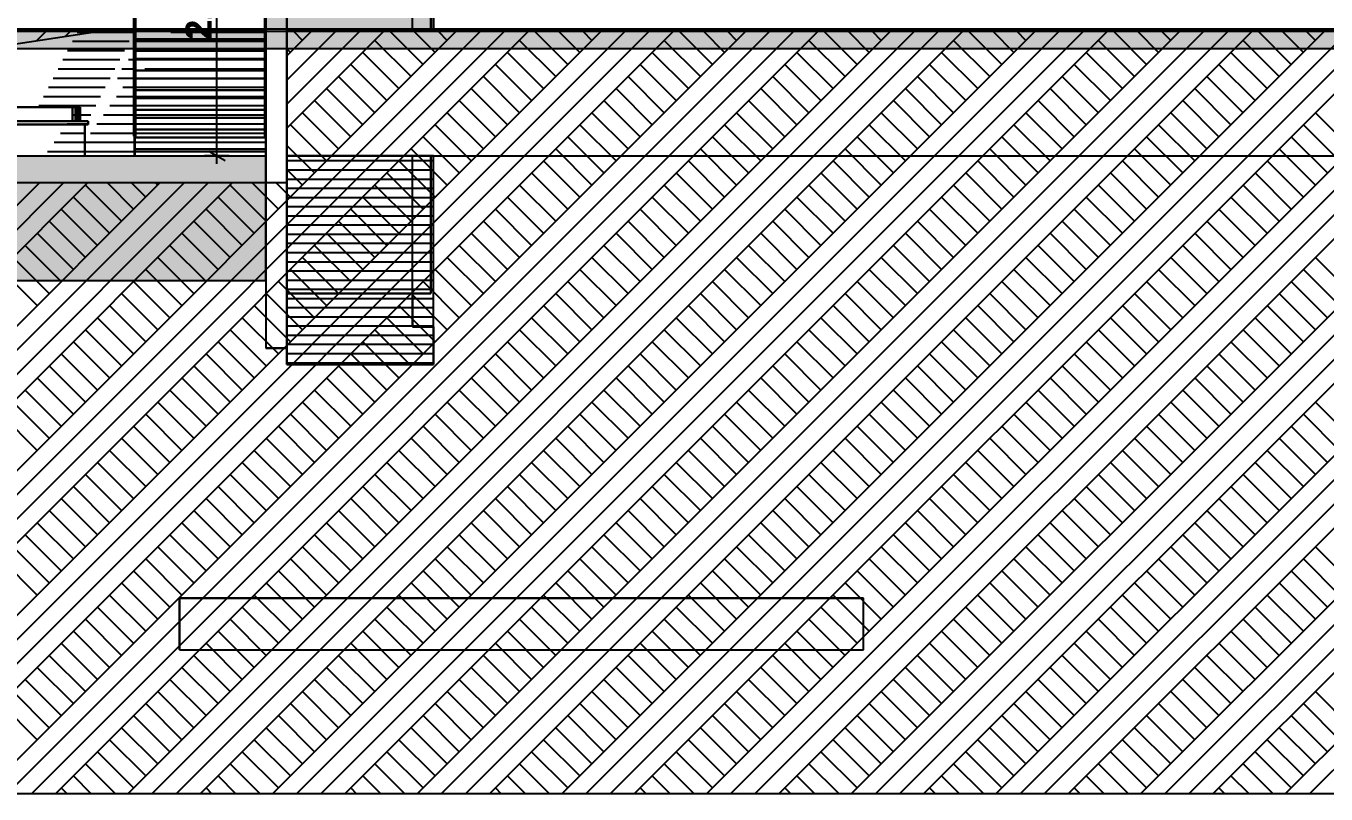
# Model space of a CAD drawing. Header units: millimetres. Extents: x -242231 to 419123, y -2399 to 525285.
# Drawn here: x -223797 to -213887, y 62453 to 68307 of the extents above; entities that cross this region are included whole.
import ezdxf

# ---------------------------------------------------------------- set-up
doc = ezdxf.new("R2010")
doc.units = ezdxf.units.MM
doc.styles.add('GENERATED_STYLE_1', font='swissb.ttf')

msp = doc.modelspace()

# ---------------------------------------------------------------- hatches: boundary and pattern name
at = {"linetype": 'Continuous', "lineweight": 15}
msp.add_hatch(color=253, dxfattribs=at).paths.add_polyline_path([(-221967.496, 69557.322), (-221973.572, 68266.436), (-220691.612, 68266.436), (-220691.612, 69350.825)], flags=0)
at = {"linetype": 'Continuous', "lineweight": 0}
for points in [[(-228751.592, 68133.538), (-228751.592, 68283.538), (-200225.193, 68283.538), (-200225.193, 68133.538)], [(-221968.487, 66367.304), (-221968.487, 67317.304), (-227517.408, 67317.304), (-227517.408, 66367.304)]]:
    msp.add_hatch(color=255, dxfattribs=at).paths.add_polyline_path(points, flags=0)

# ---------------------------------------------------------------- linework, layer by layer
for p, q in [((-221969.725, 69702.363), (-221969.725, 67317.304)), ((-221809.725, 65852.363), (-221809.725, 69702.363)), ((-221809.725, 69541.286), (-221809.727, 68267.304)), ((-220710.081, 68267.304), (-220710.081, 69541.286)), ((-220710.081, 69345.586), (-220710.081, 68267.304)), ((-220689.738, 68267.304), (-220689.738, 69342.364)), ((-222975.877, 68267.304), (-222975.977, 68417.304)), ((-222975.977, 68417.304), (-222975.977, 68267.304)), ((-222975.977, 68417.304), (-222975.877, 68267.304)), ((-222975.877, 68267.304), (-222975.877, 68417.304)), ((-222975.877, 68417.304), (-222961.077, 68267.304)), ((-222961.077, 68267.304), (-222975.877, 68417.304)), ((-222975.877, 68417.304), (-222975.877, 68267.304)), ((-222960.977, 68267.304), (-222961.077, 68417.304)), ((-222961.077, 68417.304), (-222961.077, 68267.304)), ((-222961.077, 68417.304), (-222960.977, 68267.304)), ((-222961.077, 68267.304), (-222961.077, 68417.304)), ((-222960.977, 68267.304), (-222960.977, 68417.304)), ((-221975.977, 68417.304), (-221975.877, 68267.304)), ((-221975.877, 68267.304), (-221975.977, 68417.304)), ((-221975.977, 68417.304), (-221975.977, 68267.304)), ((-221975.877, 68417.304), (-221975.877, 68267.304)), ((-221975.877, 68267.304), (-221975.877, 68417.304)), ((-220689.738, 68400.504), (-220689.738, 68267.304)), ((-221969.725, 68267.304), (-221969.725, 68354.948)), ((-222975.977, 68267.304), (-228562.806, 68267.304)), ((-222975.977, 68267.204), (-222975.977, 68267.304)), ((-222975.977, 68267.304), (-222975.877, 68267.304)), ((-222975.877, 68267.304), (-222975.977, 68267.304)), ((-222975.977, 68267.304), (-222975.977, 68267.204)), ((-222975.977, 67467.504), (-222975.977, 68267.204)), ((-222975.977, 68267.204), (-222975.977, 67467.504)), ((-222975.877, 68267.304), (-222961.077, 68267.304)), ((-222961.077, 68267.304), (-222975.877, 68267.304)), ((-222961.077, 68267.304), (-222960.977, 68267.304)), ((-222960.977, 68267.304), (-222961.077, 68267.304)), ((-221975.977, 68267.404), (-222960.978, 68267.404)), ((-222960.978, 68267.404), (-222960.977, 68267.304)), ((-222960.977, 68267.304), (-222960.977, 68267.204)), ((-222960.977, 68267.204), (-222960.977, 68267.304)), ((-222960.977, 68267.204), (-222960.977, 68207.404)), ((-222960.977, 67467.504), (-222960.977, 68267.204)), ((-222960.977, 68207.404), (-222960.977, 68117.404)), ((-221975.977, 68207.404), (-222960.977, 68207.404)), ((-222960.977, 68207.404), (-221975.977, 68207.404)), ((-221975.977, 68267.304), (-221975.977, 68267.404)), ((-221975.977, 68267.204), (-221975.977, 68267.304)), ((-221975.877, 68267.304), (-221975.977, 68267.304)), ((-221975.977, 68267.304), (-221975.977, 68267.204)), ((-221975.977, 68267.304), (-221975.877, 68267.304)), ((-221975.977, 68207.404), (-221975.977, 68267.204)), ((-221975.977, 68267.204), (-221975.977, 67467.504)), ((-221975.977, 68117.404), (-221975.977, 68207.404)), ((-221969.725, 68267.304), (-221975.877, 68267.304)), ((-221975.877, 68267.304), (-221969.725, 68267.304)), ((-221969.725, 67467.404), (-221969.725, 68267.304)), ((-201594.747, 68267.304), (-221809.727, 68267.304)), ((-221809.727, 68267.304), (-221809.727, 67317.304)), ((-221809.727, 68267.304), (-220710.081, 68267.304)), ((-220710.081, 68267.304), (-220689.738, 68267.304)), ((-220689.738, 68267.304), (-205329.852, 68267.304)), ((-222960.977, 68117.404), (-221975.977, 68117.404)), ((-222960.977, 68117.404), (-222960.977, 68057.404)), ((-221975.977, 68117.404), (-222960.977, 68117.404)), ((-221975.977, 68057.404), (-221975.977, 68117.404)), ((-222960.977, 68057.404), (-222960.977, 67967.404)), ((-221975.977, 68057.404), (-222960.977, 68057.404)), ((-222960.977, 68057.404), (-221975.977, 68057.404)), ((-221975.977, 67967.404), (-221975.977, 68057.404)), ((-222960.977, 67967.404), (-221975.977, 67967.404)), ((-222960.977, 67967.404), (-222960.977, 67907.404)), ((-221975.977, 67967.404), (-222960.977, 67967.404)), ((-222960.977, 67907.404), (-222960.977, 67817.404)), ((-221975.977, 67907.404), (-222960.977, 67907.404)), ((-222960.977, 67907.404), (-221975.977, 67907.404)), ((-221975.977, 67907.404), (-221975.977, 67967.404)), ((-221975.977, 67817.404), (-221975.977, 67907.404)), ((-222960.977, 67817.404), (-221975.977, 67817.404)), ((-222960.977, 67817.404), (-222960.977, 67757.404)), ((-221975.977, 67817.404), (-222960.977, 67817.404)), ((-221975.977, 67757.404), (-221975.977, 67817.404)), ((-225005.68, 67687.555), (-223441.558, 67687.555)), ((-223441.558, 67687.555), (-225005.68, 67687.555)), ((-223441.558, 67687.555), (-223419.568, 67687.555)), ((-223419.568, 67687.555), (-223441.558, 67687.555)), ((-223441.558, 67687.555), (-223441.558, 67580.889)), ((-223441.558, 67580.889), (-223441.558, 67687.555)), ((-223419.568, 67687.555), (-223400.942, 67687.555)), ((-223400.942, 67687.555), (-223419.568, 67687.555)), ((-223419.568, 67687.555), (-223419.568, 67580.889)), ((-223419.568, 67580.889), (-223419.568, 67687.555)), ((-223400.942, 67687.555), (-223388.516, 67687.555)), ((-223388.516, 67687.555), (-223400.942, 67687.555)), ((-223400.942, 67687.555), (-223400.942, 67580.889)), ((-223400.942, 67580.889), (-223400.942, 67687.555)), ((-223388.516, 67687.555), (-223384.181, 67687.555)), ((-223384.181, 67687.555), (-223388.516, 67687.555)), ((-223388.516, 67687.555), (-223388.516, 67580.889)), ((-223388.516, 67580.889), (-223388.516, 67687.555)), ((-223384.181, 67687.555), (-223384.181, 67580.889)), ((-223384.181, 67580.889), (-223384.181, 67687.555)), ((-222960.977, 67757.404), (-222960.977, 67667.404)), ((-221975.977, 67757.404), (-222960.977, 67757.404)), ((-222960.977, 67757.404), (-221975.977, 67757.404)), ((-221975.977, 67667.404), (-221975.977, 67757.404)), ((-222960.977, 67667.404), (-221975.977, 67667.404)), ((-222960.977, 67667.404), (-222960.977, 67607.404)), ((-221975.977, 67667.404), (-222960.977, 67667.404)), ((-221975.977, 67607.404), (-222960.977, 67607.404)), ((-222960.977, 67607.404), (-222960.977, 67517.404)), ((-222960.977, 67607.404), (-221975.977, 67607.404)), ((-221975.977, 67607.404), (-221975.977, 67667.404)), ((-221975.977, 67517.404), (-221975.977, 67607.404)), ((-223323.508, 67580.889), (-225123.505, 67580.889)), ((-225123.505, 67555.692), (-223323.508, 67555.692)), ((-223347.504, 67555.692), (-225099.598, 67555.692)), ((-225005.68, 67580.889), (-223441.558, 67580.889)), ((-223441.558, 67580.889), (-223419.568, 67580.889)), ((-223419.568, 67580.889), (-223400.942, 67580.889)), ((-223400.942, 67580.889), (-223388.516, 67580.889)), ((-223388.516, 67580.889), (-223384.181, 67580.889)), ((-223384.181, 67580.889), (-223323.508, 67580.889)), ((-223323.508, 67555.692), (-223347.504, 67555.692)), ((-223347.504, 67555.692), (-223347.504, 67317.304)), ((-223347.504, 67317.304), (-223347.504, 67555.692)), ((-223323.508, 67580.889), (-223323.508, 67555.692)), ((-223323.508, 67555.692), (-223323.508, 67580.889)), ((-222960.977, 67517.404), (-221975.977, 67517.404)), ((-221975.977, 67517.404), (-222960.977, 67517.404)), ((-222960.977, 67517.404), (-222960.977, 67467.504)), ((-221975.977, 67467.504), (-221975.977, 67517.404)), ((-222975.977, 67467.404), (-222975.977, 67467.504)), ((-222975.977, 67467.504), (-222975.977, 67467.404)), ((-222975.877, 67467.404), (-222975.977, 67467.404)), ((-222975.977, 67467.404), (-222975.877, 67467.404)), ((-222968.93, 67467.404), (-222975.877, 67467.404)), ((-222975.877, 67467.404), (-222961.077, 67467.404)), ((-222968.477, 67467.404), (-222968.93, 67467.404)), ((-222968.93, 67467.404), (-222968.93, 67317.304)), ((-222968.93, 67317.304), (-222968.93, 67467.404)), ((-222968.477, 67457.404), (-222968.477, 67467.404)), ((-222961.077, 67467.404), (-222968.477, 67467.404)), ((-222968.477, 67467.404), (-222968.477, 67457.404)), ((-222968.477, 67317.304), (-222968.477, 67457.404)), ((-222968.477, 67457.404), (-221969.725, 67457.404)), ((-221969.725, 67457.404), (-222968.477, 67457.404)), ((-222968.477, 67457.404), (-222968.477, 67367.404)), ((-222960.977, 67467.404), (-222961.077, 67467.404)), ((-222961.077, 67467.404), (-222960.977, 67467.404)), ((-222960.977, 67467.504), (-222960.977, 67467.404)), ((-222960.977, 67467.404), (-222960.977, 67467.504)), ((-221975.977, 67467.404), (-221975.977, 67467.504)), ((-221975.977, 67467.504), (-221975.977, 67467.404)), ((-221975.877, 67467.404), (-221975.977, 67467.404)), ((-221975.977, 67467.404), (-221975.877, 67467.404)), ((-221969.725, 67467.404), (-221975.877, 67467.404)), ((-221975.877, 67467.404), (-221969.725, 67467.404)), ((-221969.725, 67457.404), (-221969.725, 67467.404)), ((-221969.725, 67367.404), (-221969.725, 67457.404)), ((-225099.598, 67317.304), (-223347.504, 67317.304)), ((-223347.504, 67317.304), (-222968.93, 67317.304)), ((-222968.93, 67317.304), (-222968.477, 67317.304)), ((-222968.477, 67367.404), (-221969.725, 67367.404)), ((-221969.725, 67367.404), (-222968.477, 67367.404)), ((-222968.477, 67367.404), (-222968.477, 67317.304)), ((-222968.477, 67317.304), (-221969.725, 67317.304)), ((-221969.725, 67317.304), (-221969.725, 67367.404)), ((-221969.725, 67317.304), (-221968.487, 67317.304)), ((-221968.487, 67317.304), (-221968.487, 66367.304)), ((-221809.727, 67317.304), (-201594.747, 67317.304)), ((-221809.727, 67317.304), (-221809.725, 66267.688)), ((-220710.081, 67317.304), (-221809.727, 67317.304)), ((-220689.738, 67317.304), (-220710.081, 67317.304)), ((-220710.081, 67317.304), (-220710.081, 66267.688)), ((-220710.081, 66267.688), (-220710.081, 67317.304)), ((-220689.738, 66012.781), (-220689.738, 67317.304)), ((-221968.487, 66367.304), (-221969.725, 66367.304)), ((-221969.725, 66367.304), (-221969.725, 65852.363)), ((-221809.725, 66267.688), (-220710.081, 66267.688)), ((-220849.738, 66267.688), (-221809.725, 66267.688)), ((-221809.725, 66267.688), (-221809.725, 66012.781)), ((-220710.081, 66267.688), (-220849.738, 66267.688)), ((-220849.738, 66267.688), (-220849.738, 66012.781)), ((-220849.738, 66012.781), (-220849.738, 66267.688)), ((-221809.725, 66012.781), (-221808.132, 66012.781)), ((-221808.132, 66012.781), (-221808.132, 65727.081)), ((-220849.738, 66012.781), (-220689.738, 66012.781)), ((-220689.738, 66012.781), (-220849.738, 66012.781)), ((-220689.738, 65727.081), (-220689.738, 66012.781)), ((-221969.725, 65852.363), (-221809.725, 65852.363)), ((-221808.132, 65727.081), (-220689.738, 65727.081)), ((-217412.972, 63944.436), (-222626.483, 63944.436)), ((-222626.483, 63944.436), (-222626.483, 63552.126)), ((-217412.972, 63552.126), (-217412.972, 63944.436)), ((-222626.483, 63552.126), (-217412.972, 63552.126))]:
    msp.add_line(p, q)
at = {"linetype": 'Continuous'}
for p, q in [((-221969.725, 69702.363), (-221969.725, 67317.304)), ((-221809.725, 69702.363), (-221809.725, 65852.363)), ((-222341.838, 67317.304), (-222341.838, 69558.769)), ((-221967.496, 69557.322), (-221973.572, 68266.436)), ((-220710.081, 68267.304), (-220710.081, 69541.286)), ((-220849.738, 68267.304), (-220849.738, 69367.706)), ((-220691.612, 68266.436), (-220691.612, 69350.825)), ((-220689.738, 68267.304), (-220689.738, 69342.364)), ((-222975.977, 68283.538), (-222975.977, 69167.304)), ((-222975.977, 68267.304), (-222975.977, 68417.304)), ((-222960.977, 68267.304), (-222960.977, 68417.304)), ((-221975.977, 68267.304), (-221975.977, 68417.304)), ((-200225.193, 68283.538), (-228751.592, 68283.538)), ((-224431.842, 68283.538), (-222975.977, 68283.538)), ((-228562.806, 68267.304), (-222975.977, 68267.304)), ((-223235.815, 68267.304), (-224084.54, 68267.304)), ((-224084.54, 68139.92), (-223235.815, 68267.304)), ((-222975.977, 68267.204), (-222975.977, 68267.304)), ((-222975.877, 68267.304), (-222975.977, 68267.304)), ((-222975.977, 67467.504), (-222975.977, 68267.204)), ((-222961.077, 68267.304), (-222975.877, 68267.304)), ((-222960.977, 68267.304), (-222961.077, 68267.304)), ((-222960.978, 68267.404), (-221975.977, 68267.404)), ((-222960.977, 67467.504), (-222960.977, 68267.204)), ((-222960.977, 68207.404), (-221975.977, 68207.404)), ((-221975.977, 68267.204), (-221975.977, 68267.304)), ((-221975.877, 68267.304), (-221975.977, 68267.304)), ((-221975.977, 67467.504), (-221975.977, 68267.204)), ((-221969.725, 68267.304), (-221975.877, 68267.304)), ((-221973.572, 68266.436), (-220691.612, 68266.436)), ((-208367.789, 68267.304), (-221810.422, 68267.304)), ((-221810.422, 68267.304), (-221810.422, 67111.391)), ((-221809.727, 68267.304), (-201594.747, 68267.304)), ((-200225.193, 68133.538), (-228751.592, 68133.538)), ((-222960.977, 68117.404), (-221975.977, 68117.404)), ((-222960.977, 68057.404), (-221975.977, 68057.404)), ((-222960.977, 67967.404), (-221975.977, 67967.404)), ((-222960.977, 67907.404), (-221975.977, 67907.404)), ((-222960.977, 67817.404), (-221975.977, 67817.404)), ((-223441.558, 67687.555), (-225005.68, 67687.555)), ((-223419.568, 67687.555), (-223441.558, 67687.555)), ((-223400.942, 67687.555), (-223419.568, 67687.555)), ((-223388.516, 67687.555), (-223400.942, 67687.555)), ((-223384.181, 67687.555), (-223388.516, 67687.555)), ((-223384.181, 67580.889), (-223384.181, 67687.555)), ((-222960.977, 67757.404), (-221975.977, 67757.404)), ((-222960.977, 67667.404), (-221975.977, 67667.404)), ((-222960.977, 67607.404), (-221975.977, 67607.404)), ((-223323.508, 67580.889), (-225123.505, 67580.889)), ((-223323.508, 67555.692), (-225123.505, 67555.692)), ((-223347.504, 67317.304), (-223347.504, 67555.692)), ((-223323.508, 67555.692), (-223323.508, 67580.889)), ((-222960.977, 67517.404), (-221975.977, 67517.404)), ((-222975.977, 67467.404), (-222975.977, 67467.504)), ((-222975.877, 67467.404), (-222975.977, 67467.404)), ((-222961.077, 67467.404), (-222975.877, 67467.404)), ((-222968.93, 67317.304), (-222968.93, 67467.404)), ((-222968.477, 67457.404), (-222968.477, 67467.404)), ((-222968.477, 67457.404), (-221969.725, 67457.404)), ((-222968.477, 67367.404), (-222968.477, 67457.404)), ((-222960.977, 67467.404), (-222961.077, 67467.404)), ((-221975.977, 67467.404), (-221975.977, 67467.504)), ((-221975.877, 67467.404), (-221975.977, 67467.404)), ((-221969.725, 67467.404), (-221975.877, 67467.404)), ((-227517.408, 67317.304), (-221968.487, 67317.304)), ((-222968.477, 67367.404), (-221969.725, 67367.404)), ((-222968.477, 67317.304), (-222968.477, 67367.404)), ((-222248.088, 67317.304), (-222435.588, 67317.304)), ((-222404.338, 67353.388), (-222279.338, 67281.219)), ((-222341.838, 67256.179), (-222341.838, 67317.304)), ((-221968.487, 66367.304), (-221968.487, 67317.304)), ((-221809.727, 67317.304), (-201594.747, 67317.304)), ((-220849.738, 66012.781), (-220849.738, 67317.304)), ((-220710.081, 66267.688), (-220710.081, 67317.304)), ((-220689.738, 66012.781), (-220689.738, 67317.304)), ((-221810.422, 67111.391), (-227517.408, 67111.391)), ((-227517.408, 66367.304), (-221968.487, 66367.304)), ((-221969.725, 66367.304), (-221969.725, 65852.363)), ((-221809.725, 66267.688), (-220710.081, 66267.688)), ((-221808.132, 66012.781), (-221809.725, 66012.781)), ((-221808.132, 65727.081), (-221808.132, 66012.781)), ((-220849.738, 66012.781), (-220689.738, 66012.781)), ((-220689.738, 66012.781), (-220689.738, 65727.081)), ((-221809.725, 65852.363), (-221969.725, 65852.363)), ((-220689.738, 65727.081), (-221808.132, 65727.081)), ((-222626.483, 63944.436), (-217412.972, 63944.436)), ((-222626.483, 63552.126), (-222626.483, 63944.436)), ((-217412.972, 63552.126), (-217412.972, 63944.436)), ((-222626.483, 63552.126), (-217412.972, 63552.126)), ((-242225.429, 62458.992), (-194634.189, 62452.53))]:
    msp.add_line(p, q, dxfattribs=at)
at = {"color": 251, "linetype": 'Continuous', "lineweight": 25}
for p, q in [((-208182.601, 68283.538), (-214010.977, 62455.161)), ((-220516.635, 68267.304), (-226327.105, 62456.834)), ((-220332.787, 68267.304), (-226143.282, 62456.809)), ((-220148.939, 68267.304), (-225959.459, 62456.784)), ((-219965.091, 68267.304), (-225775.637, 62456.759)), ((-219413.548, 68267.304), (-225224.168, 62456.684)), ((-219229.7, 68267.304), (-225040.345, 62456.659)), ((-219045.853, 68267.304), (-224856.523, 62456.634)), ((-218862.005, 68267.304), (-224672.7, 62456.609)), ((-218310.462, 68267.304), (-224121.231, 62456.534)), ((-218126.614, 68267.304), (-223937.409, 62456.509)), ((-217942.766, 68267.304), (-223753.586, 62456.484)), ((-223642.046, 68267.304), (-223713.784, 68195.566)), ((-217758.918, 68267.304), (-223569.763, 62456.459)), ((-223458.199, 68267.304), (-223497.47, 68228.032)), ((-223442.721, 68190.504), (-223009.34, 68190.504)), ((-223406.108, 68260.504), (-222975.977, 68260.504)), ((-223274.351, 68267.304), (-223281.156, 68260.499)), ((-217207.375, 68267.304), (-223018.295, 62456.384)), ((-222960.977, 68190.504), (-221975.977, 68190.504)), ((-217023.527, 68267.304), (-222834.472, 62456.359)), ((-222693.851, 68260.504), (-221975.977, 68260.504)), ((-216839.679, 68267.304), (-222650.649, 62456.334)), ((-216655.832, 68267.304), (-222466.826, 62456.309)), ((-221975.977, 68260.504), (-221969.725, 68260.504)), ((-221975.977, 68190.504), (-221969.725, 68190.504)), ((-216104.288, 68267.304), (-221915.358, 62456.235)), ((-221068.178, 68267.304), (-221810.422, 67525.059)), ((-221619.721, 68267.304), (-221810.422, 68076.603)), ((-221435.873, 68267.304), (-221810.422, 67892.755)), ((-221252.026, 68267.304), (-221810.422, 67708.907)), ((-221758.943, 68267.304), (-221689.332, 68197.693)), ((-215920.441, 68267.304), (-221731.535, 62456.21)), ((-215736.593, 68267.304), (-221547.712, 62456.185)), ((-215552.745, 68267.304), (-221363.889, 62456.16)), ((-221137.789, 68197.693), (-220862.017, 67921.921)), ((-221023.552, 68267.304), (-220770.094, 68013.845)), ((-220839.705, 68267.304), (-220678.17, 68105.769)), ((-215001.202, 68267.304), (-220812.421, 62456.085)), ((-220655.857, 68267.304), (-220586.246, 68197.693)), ((-214817.354, 68267.304), (-220628.598, 62456.06)), ((-214633.506, 68267.304), (-220444.775, 62456.035)), ((-214449.659, 68267.304), (-220260.953, 62456.01)), ((-220034.702, 68197.693), (-219758.931, 67921.921)), ((-219920.466, 68267.304), (-219667.007, 68013.845)), ((-219736.618, 68267.304), (-219575.083, 68105.769)), ((-213898.115, 68267.304), (-219709.484, 62455.935)), ((-219552.77, 68267.304), (-219483.159, 68197.693)), ((-213714.268, 68267.304), (-219525.661, 62455.91)), ((-213530.42, 68267.304), (-219341.839, 62455.885)), ((-213346.572, 68267.304), (-219158.016, 62455.86)), ((-218931.616, 68197.693), (-218655.844, 67921.921)), ((-218817.379, 68267.304), (-218563.92, 68013.845)), ((-218633.532, 68267.304), (-218471.997, 68105.769)), ((-212795.029, 68267.304), (-218606.547, 62455.785)), ((-218449.684, 68267.304), (-218380.073, 68197.693)), ((-212611.181, 68267.304), (-218422.725, 62455.76)), ((-212427.333, 68267.304), (-218238.902, 62455.735)), ((-212243.486, 68267.304), (-218055.079, 62455.71)), ((-217828.529, 68197.693), (-217552.758, 67921.921)), ((-217714.293, 68267.304), (-217460.834, 68013.845)), ((-217530.445, 68267.304), (-217368.91, 68105.769)), ((-211691.942, 68267.304), (-217503.611, 62455.636)), ((-217346.597, 68267.304), (-217276.986, 68197.693)), ((-211508.095, 68267.304), (-217319.788, 62455.611)), ((-211324.247, 68267.304), (-217135.965, 62455.586)), ((-211140.399, 68267.304), (-216952.142, 62455.561)), ((-216725.443, 68197.693), (-216449.671, 67921.921)), ((-216611.206, 68267.304), (-216357.747, 68013.845)), ((-216427.358, 68267.304), (-216265.823, 68105.769)), ((-210588.856, 68267.304), (-216400.674, 62455.486)), ((-216243.511, 68267.304), (-216173.9, 68197.693)), ((-210405.008, 68267.304), (-216216.851, 62455.461)), ((-210221.16, 68267.304), (-216033.028, 62455.436)), ((-210037.312, 68267.304), (-215849.205, 62455.411)), ((-215622.356, 68197.693), (-215346.585, 67921.921)), ((-215508.12, 68267.304), (-215254.661, 68013.845)), ((-215324.272, 68267.304), (-215162.737, 68105.769)), ((-209485.769, 68267.304), (-215297.737, 62455.336)), ((-215140.424, 68267.304), (-215070.813, 68197.693)), ((-209301.921, 68267.304), (-215113.914, 62455.311)), ((-209118.074, 68267.304), (-214930.091, 62455.286)), ((-208934.226, 68267.304), (-214746.269, 62455.261)), ((-214519.27, 68197.693), (-214243.498, 67921.921)), ((-214405.033, 68267.304), (-214151.574, 68013.845)), ((-214221.185, 68267.304), (-214059.65, 68105.769)), ((-208382.683, 68267.304), (-214194.8, 62455.186)), ((-214037.338, 68267.304), (-213967.727, 68197.693)), ((-223479.334, 68120.504), (-223045.953, 68120.504)), ((-222792.841, 68120.504), (-221975.977, 68120.504)), ((-221975.977, 68120.504), (-221969.725, 68120.504)), ((-221810.422, 68134.935), (-221781.256, 68105.769)), ((-221229.713, 68105.769), (-220953.941, 67829.997)), ((-220126.626, 68105.769), (-219850.855, 67829.997)), ((-219023.54, 68105.769), (-218747.768, 67829.997)), ((-217920.453, 68105.769), (-217644.682, 67829.997)), ((-216817.367, 68105.769), (-216541.595, 67829.997)), ((-215714.28, 68105.769), (-215438.509, 67829.997)), ((-214611.194, 68105.769), (-214335.422, 67829.997)), ((-223515.947, 68050.504), (-223082.566, 68050.504)), ((-223015.783, 68050.504), (-222975.977, 68050.504)), ((-222960.977, 68050.504), (-221975.977, 68050.504)), ((-221975.977, 68050.504), (-221969.725, 68050.504)), ((-221321.637, 68013.845), (-221045.865, 67738.073)), ((-220218.55, 68013.845), (-219942.779, 67738.073)), ((-219115.464, 68013.845), (-218839.692, 67738.073)), ((-218012.377, 68013.845), (-217736.606, 67738.073)), ((-216909.291, 68013.845), (-216633.519, 67738.073)), ((-215806.204, 68013.845), (-215530.432, 67738.073)), ((-214703.118, 68013.845), (-214427.346, 67738.073)), ((-223589.173, 67910.504), (-223155.792, 67910.504)), ((-223552.56, 67980.504), (-223119.179, 67980.504)), ((-223100.217, 67910.504), (-222975.977, 67910.504)), ((-223065.28, 67980.504), (-222975.977, 67980.504)), ((-222941.252, 67910.504), (-221975.977, 67910.504)), ((-222891.795, 67980.504), (-221975.977, 67980.504)), ((-221975.977, 67980.504), (-221969.725, 67980.504)), ((-221975.977, 67910.504), (-221969.725, 67910.504)), ((-221413.561, 67921.921), (-221137.789, 67646.149)), ((-220310.474, 67921.921), (-220034.702, 67646.149)), ((-219207.388, 67921.921), (-218931.616, 67646.149)), ((-218104.301, 67921.921), (-217828.529, 67646.149)), ((-217001.215, 67921.921), (-216725.443, 67646.149)), ((-215898.128, 67921.921), (-215622.356, 67646.149)), ((-214795.041, 67921.921), (-214519.27, 67646.149)), ((-223625.786, 67840.504), (-223192.405, 67840.504)), ((-223058.209, 67840.504), (-222975.977, 67840.504)), ((-222975.977, 67840.504), (-222960.977, 67840.504)), ((-222960.977, 67840.504), (-221975.977, 67840.504)), ((-221975.977, 67840.504), (-221969.725, 67840.504)), ((-221505.485, 67829.997), (-221229.713, 67554.226)), ((-220402.398, 67829.997), (-220126.626, 67554.226)), ((-219299.311, 67829.997), (-219023.54, 67554.226)), ((-218196.225, 67829.997), (-217920.453, 67554.226)), ((-217093.138, 67829.997), (-216817.367, 67554.226)), ((-215990.052, 67829.997), (-215714.28, 67554.226)), ((-214886.965, 67829.997), (-214611.194, 67554.226)), ((-223699.012, 67700.504), (-223265.631, 67700.504)), ((-223662.399, 67770.504), (-223229.018, 67770.504)), ((-223157.204, 67700.504), (-222975.977, 67700.504)), ((-223107.707, 67770.504), (-222975.977, 67770.504)), ((-222975.977, 67770.504), (-222960.977, 67770.504)), ((-222975.977, 67700.504), (-222960.977, 67700.504)), ((-222960.977, 67770.504), (-221975.977, 67770.504)), ((-222960.977, 67700.504), (-221975.977, 67700.504)), ((-221975.977, 67770.504), (-221969.725, 67770.504)), ((-221975.977, 67700.504), (-221969.725, 67700.504)), ((-221597.408, 67738.073), (-221321.637, 67462.302)), ((-220494.322, 67738.073), (-220218.55, 67462.302)), ((-219391.235, 67738.073), (-219115.464, 67462.302)), ((-218288.149, 67738.073), (-218012.377, 67462.302)), ((-217185.062, 67738.073), (-216909.291, 67462.302)), ((-216081.976, 67738.073), (-215806.204, 67462.302)), ((-214978.889, 67738.073), (-214703.118, 67462.302)), ((-223434.751, 67630.504), (-223419.568, 67630.504)), ((-223419.568, 67630.504), (-223400.942, 67630.504)), ((-223400.942, 67630.504), (-223388.516, 67630.504)), ((-223388.516, 67630.504), (-223384.181, 67630.504)), ((-223384.181, 67630.504), (-223302.244, 67630.504)), ((-223206.702, 67630.504), (-222975.977, 67630.504)), ((-222975.977, 67630.504), (-222960.977, 67630.504)), ((-222960.977, 67630.504), (-221975.977, 67630.504)), ((-221975.977, 67630.504), (-221969.725, 67630.504)), ((-221689.332, 67646.149), (-221413.561, 67370.378)), ((-220586.246, 67646.149), (-220310.474, 67370.378)), ((-219483.159, 67646.149), (-219207.388, 67370.378)), ((-218380.073, 67646.149), (-218104.301, 67370.378)), ((-217276.986, 67646.149), (-217001.215, 67370.378)), ((-216173.9, 67646.149), (-215898.128, 67370.378)), ((-215070.813, 67646.149), (-214795.041, 67370.378)), ((-213967.727, 67646.149), (-213691.955, 67370.378)), ((-223533.746, 67490.504), (-223347.504, 67490.504)), ((-223484.248, 67560.504), (-223323.508, 67560.504)), ((-223305.697, 67490.504), (-222975.977, 67490.504)), ((-223256.199, 67560.504), (-222975.977, 67560.504)), ((-222975.977, 67560.504), (-222960.977, 67560.504)), ((-222975.977, 67490.504), (-222960.977, 67490.504)), ((-222960.977, 67560.504), (-221975.977, 67560.504)), ((-222960.977, 67490.504), (-221975.977, 67490.504)), ((-221975.977, 67560.504), (-221969.725, 67560.504)), ((-221975.977, 67490.504), (-221969.725, 67490.504)), ((-221781.256, 67554.226), (-221505.485, 67278.454)), ((-220678.17, 67554.226), (-220402.398, 67278.454)), ((-219575.083, 67554.226), (-219299.311, 67278.454)), ((-218471.997, 67554.226), (-218196.225, 67278.454)), ((-217368.91, 67554.226), (-217093.138, 67278.454)), ((-216265.823, 67554.226), (-215990.052, 67278.454)), ((-215162.737, 67554.226), (-214886.965, 67278.454)), ((-214059.65, 67554.226), (-213783.879, 67278.454)), ((-223583.243, 67420.504), (-223347.504, 67420.504)), ((-223347.504, 67420.504), (-222968.93, 67420.504)), ((-222968.93, 67420.504), (-222968.477, 67420.504)), ((-222968.477, 67420.504), (-221969.725, 67420.504)), ((-221810.422, 67399.544), (-221597.408, 67186.53)), ((-220770.094, 67462.302), (-220494.322, 67186.53)), ((-219667.007, 67462.302), (-219391.235, 67186.53)), ((-218563.92, 67462.302), (-218288.149, 67186.53)), ((-217460.834, 67462.302), (-217185.062, 67186.53)), ((-216357.747, 67462.302), (-216081.976, 67186.53)), ((-215254.661, 67462.302), (-214978.889, 67186.53)), ((-214151.574, 67462.302), (-213875.803, 67186.53)), ((-223632.741, 67350.504), (-223347.504, 67350.504)), ((-223347.504, 67350.504), (-222968.93, 67350.504)), ((-222968.93, 67350.504), (-222968.477, 67350.504)), ((-222968.477, 67350.504), (-221969.725, 67350.504)), ((-220862.017, 67370.378), (-220586.246, 67094.606)), ((-219758.931, 67370.378), (-219483.159, 67094.606)), ((-218655.844, 67370.378), (-218380.073, 67094.606)), ((-217552.758, 67370.378), (-217276.986, 67094.606)), ((-216449.671, 67370.378), (-216173.9, 67094.606)), ((-215346.585, 67370.378), (-215070.813, 67094.606)), ((-214243.498, 67370.378), (-213967.727, 67094.606)), ((-221810.422, 67215.696), (-221689.332, 67094.606)), ((-221809.727, 67280.504), (-220710.081, 67280.504)), ((-221809.727, 67210.504), (-220710.081, 67210.504)), ((-220953.941, 67278.454), (-220678.17, 67002.682)), ((-220710.081, 67280.504), (-220689.738, 67280.504)), ((-220710.081, 67210.504), (-220689.738, 67210.504)), ((-219850.855, 67278.454), (-219575.083, 67002.682)), ((-218747.768, 67278.454), (-218471.997, 67002.682)), ((-217644.682, 67278.454), (-217368.91, 67002.682)), ((-216541.595, 67278.454), (-216265.823, 67002.682)), ((-215438.509, 67278.454), (-215162.737, 67002.682)), ((-214335.422, 67278.454), (-214059.65, 67002.682)), ((-223694.873, 67111.391), (-228349.156, 62457.108)), ((-223511.025, 67111.391), (-228165.333, 62457.083)), ((-223327.177, 67111.391), (-227981.51, 62457.058)), ((-222775.634, 67111.391), (-227430.042, 62456.983)), ((-222591.786, 67111.391), (-227246.219, 62456.958)), ((-222407.939, 67111.391), (-227062.396, 62456.933)), ((-222224.091, 67111.391), (-226878.573, 62456.908)), ((-223343.962, 67094.606), (-223068.19, 66818.834)), ((-223176.899, 67111.391), (-222976.267, 66910.758)), ((-222993.051, 67111.391), (-222884.343, 67002.682)), ((-222809.203, 67111.391), (-222792.419, 67094.606)), ((-222240.876, 67094.606), (-221965.104, 66818.834)), ((-222073.812, 67111.391), (-221873.18, 66910.758)), ((-221889.965, 67111.391), (-221781.256, 67002.682)), ((-221809.727, 67140.504), (-220710.081, 67140.504)), ((-221137.789, 67094.606), (-220862.017, 66818.834)), ((-221045.865, 67186.53), (-220770.094, 66910.758)), ((-220710.081, 67140.504), (-220689.738, 67140.504)), ((-220034.702, 67094.606), (-219758.931, 66818.834)), ((-219942.779, 67186.53), (-219667.007, 66910.758)), ((-218931.616, 67094.606), (-218655.844, 66818.834)), ((-218839.692, 67186.53), (-218563.92, 66910.758)), ((-217828.529, 67094.606), (-217552.758, 66818.834)), ((-217736.606, 67186.53), (-217460.834, 66910.758)), ((-216725.443, 67094.606), (-216449.671, 66818.834)), ((-216633.519, 67186.53), (-216357.747, 66910.758)), ((-215622.356, 67094.606), (-215346.585, 66818.834)), ((-215530.432, 67186.53), (-215254.661, 66910.758)), ((-214519.27, 67094.606), (-214243.498, 66818.834)), ((-214427.346, 67186.53), (-214151.574, 66910.758)), ((-223435.886, 67002.682), (-223160.114, 66726.911)), ((-222332.799, 67002.682), (-222057.028, 66726.911)), ((-221809.727, 67070.504), (-220710.081, 67070.504)), ((-221809.727, 67000.504), (-220710.081, 67000.504)), ((-221229.713, 67002.682), (-220953.941, 66726.911)), ((-220710.081, 67070.504), (-220689.738, 67070.504)), ((-220710.081, 67000.504), (-220689.738, 67000.504)), ((-220126.626, 67002.682), (-219850.855, 66726.911)), ((-219023.54, 67002.682), (-218747.768, 66726.911)), ((-217920.453, 67002.682), (-217644.682, 66726.911)), ((-216817.367, 67002.682), (-216541.595, 66726.911)), ((-215714.28, 67002.682), (-215438.509, 66726.911)), ((-214611.194, 67002.682), (-214335.422, 66726.911)), ((-223527.81, 66910.758), (-223252.038, 66634.987)), ((-222424.723, 66910.758), (-222148.952, 66634.987)), ((-221809.726, 66930.504), (-220710.081, 66930.504)), ((-221321.637, 66910.758), (-221045.865, 66634.987)), ((-220710.081, 66930.504), (-220689.738, 66930.504)), ((-220218.55, 66910.758), (-219942.779, 66634.987)), ((-219115.464, 66910.758), (-218839.692, 66634.987)), ((-218012.377, 66910.758), (-217736.606, 66634.987)), ((-216909.291, 66910.758), (-216633.519, 66634.987)), ((-215806.204, 66910.758), (-215530.432, 66634.987)), ((-214703.118, 66910.758), (-214427.346, 66634.987)), ((-223619.734, 66818.834), (-223343.962, 66543.063)), ((-222516.647, 66818.834), (-222240.876, 66543.063)), ((-221809.726, 66860.504), (-220710.081, 66860.504)), ((-221413.561, 66818.834), (-221137.789, 66543.063)), ((-220710.081, 66860.504), (-220689.738, 66860.504)), ((-220310.474, 66818.834), (-220034.702, 66543.063)), ((-219207.388, 66818.834), (-218931.616, 66543.063)), ((-218104.301, 66818.834), (-217828.529, 66543.063)), ((-217001.215, 66818.834), (-216725.443, 66543.063)), ((-215898.128, 66818.834), (-215622.356, 66543.063)), ((-214795.041, 66818.834), (-214519.27, 66543.063)), ((-223711.658, 66726.911), (-223435.886, 66451.139)), ((-222608.571, 66726.911), (-222332.799, 66451.139)), ((-221809.726, 66790.504), (-220710.081, 66790.504)), ((-221809.726, 66720.504), (-220710.081, 66720.504)), ((-221505.485, 66726.911), (-221229.713, 66451.139)), ((-220710.081, 66790.504), (-220689.738, 66790.504)), ((-220710.081, 66720.504), (-220689.738, 66720.504)), ((-220402.398, 66726.911), (-220126.626, 66451.139)), ((-219299.311, 66726.911), (-219023.54, 66451.139)), ((-218196.225, 66726.911), (-217920.453, 66451.139)), ((-217093.138, 66726.911), (-216817.367, 66451.139)), ((-215990.052, 66726.911), (-215714.28, 66451.139)), ((-214886.965, 66726.911), (-214611.194, 66451.139)), ((-223803.581, 66634.987), (-223527.81, 66359.215)), ((-222700.495, 66634.987), (-222424.723, 66359.215)), ((-221809.726, 66650.504), (-220710.081, 66650.504)), ((-221597.408, 66634.987), (-221321.637, 66359.215)), ((-220710.081, 66650.504), (-220689.738, 66650.504)), ((-220494.322, 66634.987), (-220218.55, 66359.215)), ((-219391.235, 66634.987), (-219115.464, 66359.215)), ((-218288.149, 66634.987), (-218012.377, 66359.215)), ((-217185.062, 66634.987), (-216909.291, 66359.215)), ((-216081.976, 66634.987), (-215806.204, 66359.215)), ((-214978.889, 66634.987), (-214703.118, 66359.215)), ((-223895.505, 66543.063), (-223619.734, 66267.291)), ((-222792.419, 66543.063), (-222516.647, 66267.291)), ((-221809.726, 66580.504), (-220710.081, 66580.504)), ((-221809.726, 66510.504), (-220710.081, 66510.504)), ((-221689.332, 66543.063), (-221413.561, 66267.291)), ((-220710.081, 66580.504), (-220689.738, 66580.504)), ((-220710.081, 66510.504), (-220689.738, 66510.504)), ((-220586.246, 66543.063), (-220310.474, 66267.291)), ((-219483.159, 66543.063), (-219207.388, 66267.291)), ((-218380.073, 66543.063), (-218104.301, 66267.291)), ((-217276.986, 66543.063), (-217001.215, 66267.291)), ((-216173.9, 66543.063), (-215898.128, 66267.291)), ((-215070.813, 66543.063), (-214795.041, 66267.291)), ((-213967.727, 66543.063), (-213691.955, 66267.291)), ((-223987.429, 66451.139), (-223711.658, 66175.367)), ((-222884.343, 66451.139), (-222608.571, 66175.367)), ((-221809.725, 66440.504), (-220710.081, 66440.504)), ((-221781.256, 66451.139), (-221505.485, 66175.367)), ((-220710.081, 66440.504), (-220689.738, 66440.504)), ((-220678.17, 66451.139), (-220402.398, 66175.367)), ((-219575.083, 66451.139), (-219299.311, 66175.367)), ((-218471.997, 66451.139), (-218196.225, 66175.367)), ((-217368.91, 66451.139), (-217093.138, 66175.367)), ((-216265.823, 66451.139), (-215990.052, 66175.367)), ((-215162.737, 66451.139), (-214886.965, 66175.367)), ((-214059.65, 66451.139), (-213783.879, 66175.367)), ((-222976.267, 66359.215), (-222700.495, 66083.443)), ((-221873.18, 66359.215), (-221597.408, 66083.443)), ((-221809.725, 66370.504), (-220710.081, 66370.504)), ((-221809.725, 66300.504), (-220710.081, 66300.504)), ((-220770.094, 66359.215), (-220494.322, 66083.443)), ((-220710.081, 66370.504), (-220689.738, 66370.504)), ((-220710.081, 66300.504), (-220689.738, 66300.504)), ((-219667.007, 66359.215), (-219391.235, 66083.443)), ((-218563.92, 66359.215), (-218288.149, 66083.443)), ((-217460.834, 66359.215), (-217185.062, 66083.443)), ((-216357.747, 66359.215), (-216081.976, 66083.443)), ((-215254.661, 66359.215), (-214978.889, 66083.443)), ((-214151.574, 66359.215), (-213875.803, 66083.443)), ((-223068.19, 66267.291), (-222792.419, 65991.52)), ((-221965.104, 66267.291), (-221689.332, 65991.52)), ((-221809.725, 66230.504), (-220849.738, 66230.504)), ((-220862.017, 66267.291), (-220586.246, 65991.52)), ((-220849.738, 66230.504), (-220689.738, 66230.504)), ((-219758.931, 66267.291), (-219483.159, 65991.52)), ((-218655.844, 66267.291), (-218380.073, 65991.52)), ((-217552.758, 66267.291), (-217276.986, 65991.52)), ((-216449.671, 66267.291), (-216173.9, 65991.52)), ((-215346.585, 66267.291), (-215070.813, 65991.52)), ((-214243.498, 66267.291), (-213967.727, 65991.52)), ((-223160.114, 66175.367), (-222884.343, 65899.596)), ((-222057.028, 66175.367), (-221781.256, 65899.596)), ((-221809.725, 66160.504), (-220849.738, 66160.504)), ((-220953.941, 66175.367), (-220678.17, 65899.596)), ((-220849.738, 66160.504), (-220689.738, 66160.504)), ((-219850.855, 66175.367), (-219575.083, 65899.596)), ((-218747.768, 66175.367), (-218471.997, 65899.596)), ((-217644.682, 66175.367), (-217368.91, 65899.596)), ((-216541.595, 66175.367), (-216265.823, 65899.596)), ((-215438.509, 66175.367), (-215162.737, 65899.596)), ((-214335.422, 66175.367), (-214059.65, 65899.596)), ((-223252.038, 66083.443), (-222976.267, 65807.672)), ((-222148.952, 66083.443), (-221873.18, 65807.672)), ((-221809.725, 66090.504), (-220849.738, 66090.504)), ((-221809.725, 66020.504), (-220849.738, 66020.504)), ((-221045.865, 66083.443), (-220770.094, 65807.672)), ((-220849.738, 66090.504), (-220689.738, 66090.504)), ((-220849.738, 66020.504), (-220689.738, 66020.504)), ((-219942.779, 66083.443), (-219667.007, 65807.672)), ((-218839.692, 66083.443), (-218563.92, 65807.672)), ((-217736.606, 66083.443), (-217460.834, 65807.672)), ((-216633.519, 66083.443), (-216357.747, 65807.672)), ((-215530.432, 66083.443), (-215254.661, 65807.672)), ((-214427.346, 66083.443), (-214151.574, 65807.672)), ((-223343.962, 65991.52), (-223068.19, 65715.748)), ((-222240.876, 65991.52), (-221965.104, 65715.748)), ((-221808.132, 65950.504), (-220689.738, 65950.504)), ((-221137.789, 65991.52), (-220862.017, 65715.748)), ((-220034.702, 65991.52), (-219758.931, 65715.748)), ((-218931.616, 65991.52), (-218655.844, 65715.748)), ((-217828.529, 65991.52), (-217552.758, 65715.748)), ((-216725.443, 65991.52), (-216449.671, 65715.748)), ((-215622.356, 65991.52), (-215346.585, 65715.748)), ((-214519.27, 65991.52), (-214243.498, 65715.748)), ((-223527.81, 65807.672), (-223252.038, 65531.9)), ((-223435.886, 65899.596), (-223160.114, 65623.824)), ((-222424.723, 65807.672), (-222148.952, 65531.9)), ((-222332.799, 65899.596), (-222057.028, 65623.824)), ((-221808.132, 65880.504), (-220689.738, 65880.504)), ((-221808.132, 65810.504), (-220689.738, 65810.504)), ((-221321.637, 65807.672), (-221045.865, 65531.9)), ((-221229.713, 65899.596), (-220953.941, 65623.824)), ((-220218.55, 65807.672), (-219942.779, 65531.9)), ((-220126.626, 65899.596), (-219850.855, 65623.824)), ((-219115.464, 65807.672), (-218839.692, 65531.9)), ((-219023.54, 65899.596), (-218747.768, 65623.824)), ((-218012.377, 65807.672), (-217736.606, 65531.9)), ((-217920.453, 65899.596), (-217644.682, 65623.824)), ((-216909.291, 65807.672), (-216633.519, 65531.9)), ((-216817.367, 65899.596), (-216541.595, 65623.824)), ((-215806.204, 65807.672), (-215530.432, 65531.9)), ((-215714.28, 65899.596), (-215438.509, 65623.824)), ((-214703.118, 65807.672), (-214427.346, 65531.9)), ((-214611.194, 65899.596), (-214335.422, 65623.824)), ((-223619.734, 65715.748), (-223343.962, 65439.976)), ((-222516.647, 65715.748), (-222240.876, 65439.976)), ((-221808.132, 65740.504), (-220689.738, 65740.504)), ((-221413.561, 65715.748), (-221137.789, 65439.976)), ((-220310.474, 65715.748), (-220034.702, 65439.976)), ((-219207.388, 65715.748), (-218931.616, 65439.976)), ((-218104.301, 65715.748), (-217828.529, 65439.976)), ((-217001.215, 65715.748), (-216725.443, 65439.976)), ((-215898.128, 65715.748), (-215622.356, 65439.976)), ((-214795.041, 65715.748), (-214519.27, 65439.976)), ((-223711.658, 65623.824), (-223435.886, 65348.052)), ((-222608.571, 65623.824), (-222332.799, 65348.052)), ((-221505.485, 65623.824), (-221229.713, 65348.052)), ((-220402.398, 65623.824), (-220126.626, 65348.052)), ((-219299.311, 65623.824), (-219023.54, 65348.052)), ((-218196.225, 65623.824), (-217920.453, 65348.052)), ((-217093.138, 65623.824), (-216817.367, 65348.052)), ((-215990.052, 65623.824), (-215714.28, 65348.052)), ((-214886.965, 65623.824), (-214611.194, 65348.052)), ((-223803.581, 65531.9), (-223527.81, 65256.129)), ((-222700.495, 65531.9), (-222424.723, 65256.129)), ((-221597.408, 65531.9), (-221321.637, 65256.129)), ((-220494.322, 65531.9), (-220218.55, 65256.129)), ((-219391.235, 65531.9), (-219115.464, 65256.129)), ((-218288.149, 65531.9), (-218012.377, 65256.129)), ((-217185.062, 65531.9), (-216909.291, 65256.129)), ((-216081.976, 65531.9), (-215806.204, 65256.129)), ((-214978.889, 65531.9), (-214703.118, 65256.129)), ((-223895.505, 65439.976), (-223619.734, 65164.205)), ((-222792.419, 65439.976), (-222516.647, 65164.205)), ((-221689.332, 65439.976), (-221413.561, 65164.205)), ((-220586.246, 65439.976), (-220310.474, 65164.205)), ((-219483.159, 65439.976), (-219207.388, 65164.205)), ((-218380.073, 65439.976), (-218104.301, 65164.205)), ((-217276.986, 65439.976), (-217001.215, 65164.205)), ((-216173.9, 65439.976), (-215898.128, 65164.205)), ((-215070.813, 65439.976), (-214795.041, 65164.205)), ((-213967.727, 65439.976), (-213691.955, 65164.205)), ((-223987.429, 65348.052), (-223711.658, 65072.281)), ((-222884.343, 65348.052), (-222608.571, 65072.281)), ((-221781.256, 65348.052), (-221505.485, 65072.281)), ((-220678.17, 65348.052), (-220402.398, 65072.281)), ((-219575.083, 65348.052), (-219299.311, 65072.281)), ((-218471.997, 65348.052), (-218196.225, 65072.281)), ((-217368.91, 65348.052), (-217093.138, 65072.281)), ((-216265.823, 65348.052), (-215990.052, 65072.281)), ((-215162.737, 65348.052), (-214886.965, 65072.281)), ((-214059.65, 65348.052), (-213783.879, 65072.281)), ((-222976.267, 65256.129), (-222700.495, 64980.357)), ((-221873.18, 65256.129), (-221597.408, 64980.357)), ((-220770.094, 65256.129), (-220494.322, 64980.357)), ((-219667.007, 65256.129), (-219391.235, 64980.357)), ((-218563.92, 65256.129), (-218288.149, 64980.357)), ((-217460.834, 65256.129), (-217185.062, 64980.357)), ((-216357.747, 65256.129), (-216081.976, 64980.357)), ((-215254.661, 65256.129), (-214978.889, 64980.357)), ((-214151.574, 65256.129), (-213875.803, 64980.357)), ((-223068.19, 65164.205), (-222792.419, 64888.433)), ((-221965.104, 65164.205), (-221689.332, 64888.433)), ((-220862.017, 65164.205), (-220586.246, 64888.433)), ((-219758.931, 65164.205), (-219483.159, 64888.433)), ((-218655.844, 65164.205), (-218380.073, 64888.433)), ((-217552.758, 65164.205), (-217276.986, 64888.433)), ((-216449.671, 65164.205), (-216173.9, 64888.433)), ((-215346.585, 65164.205), (-215070.813, 64888.433)), ((-214243.498, 65164.205), (-213967.727, 64888.433)), ((-223160.114, 65072.281), (-222884.343, 64796.509)), ((-222057.028, 65072.281), (-221781.256, 64796.509)), ((-220953.941, 65072.281), (-220678.17, 64796.509)), ((-219850.855, 65072.281), (-219575.083, 64796.509)), ((-218747.768, 65072.281), (-218471.997, 64796.509)), ((-217644.682, 65072.281), (-217368.91, 64796.509)), ((-216541.595, 65072.281), (-216265.823, 64796.509)), ((-215438.509, 65072.281), (-215162.737, 64796.509)), ((-214335.422, 65072.281), (-214059.65, 64796.509)), ((-223252.038, 64980.357), (-222976.267, 64704.585)), ((-222148.952, 64980.357), (-221873.18, 64704.585)), ((-221045.865, 64980.357), (-220770.094, 64704.585)), ((-219942.779, 64980.357), (-219667.007, 64704.585)), ((-218839.692, 64980.357), (-218563.92, 64704.585)), ((-217736.606, 64980.357), (-217460.834, 64704.585)), ((-216633.519, 64980.357), (-216357.747, 64704.585)), ((-215530.432, 64980.357), (-215254.661, 64704.585)), ((-214427.346, 64980.357), (-214151.574, 64704.585)), ((-223343.962, 64888.433), (-223068.19, 64612.661)), ((-222240.876, 64888.433), (-221965.104, 64612.661)), ((-221137.789, 64888.433), (-220862.017, 64612.661)), ((-220034.702, 64888.433), (-219758.931, 64612.661)), ((-218931.616, 64888.433), (-218655.844, 64612.661)), ((-217828.529, 64888.433), (-217552.758, 64612.661)), ((-216725.443, 64888.433), (-216449.671, 64612.661)), ((-215622.356, 64888.433), (-215346.585, 64612.661)), ((-214519.27, 64888.433), (-214243.498, 64612.661)), ((-223435.886, 64796.509), (-223160.114, 64520.738)), ((-222332.799, 64796.509), (-222057.028, 64520.738)), ((-221229.713, 64796.509), (-220953.941, 64520.738)), ((-220126.626, 64796.509), (-219850.855, 64520.738)), ((-219023.54, 64796.509), (-218747.768, 64520.738)), ((-217920.453, 64796.509), (-217644.682, 64520.738)), ((-216817.367, 64796.509), (-216541.595, 64520.738)), ((-215714.28, 64796.509), (-215438.509, 64520.738)), ((-214611.194, 64796.509), (-214335.422, 64520.738)), ((-223527.81, 64704.585), (-223252.038, 64428.814)), ((-222424.723, 64704.585), (-222148.952, 64428.814)), ((-221321.637, 64704.585), (-221045.865, 64428.814)), ((-220218.55, 64704.585), (-219942.779, 64428.814)), ((-219115.464, 64704.585), (-218839.692, 64428.814)), ((-218012.377, 64704.585), (-217736.606, 64428.814)), ((-216909.291, 64704.585), (-216633.519, 64428.814)), ((-215806.204, 64704.585), (-215530.432, 64428.814)), ((-214703.118, 64704.585), (-214427.346, 64428.814)), ((-223711.658, 64520.738), (-223435.886, 64244.966)), ((-223619.734, 64612.661), (-223343.962, 64336.89)), ((-222608.571, 64520.738), (-222332.799, 64244.966)), ((-222516.647, 64612.661), (-222240.876, 64336.89)), ((-221505.485, 64520.738), (-221229.713, 64244.966)), ((-221413.561, 64612.661), (-221137.789, 64336.89)), ((-220402.398, 64520.738), (-220126.626, 64244.966)), ((-220310.474, 64612.661), (-220034.702, 64336.89)), ((-219299.311, 64520.738), (-219023.54, 64244.966)), ((-219207.388, 64612.661), (-218931.616, 64336.89)), ((-218196.225, 64520.738), (-217920.453, 64244.966)), ((-218104.301, 64612.661), (-217828.529, 64336.89)), ((-217093.138, 64520.738), (-216817.367, 64244.966)), ((-217001.215, 64612.661), (-216725.443, 64336.89)), ((-215990.052, 64520.738), (-215714.28, 64244.966)), ((-215898.128, 64612.661), (-215622.356, 64336.89)), ((-214886.965, 64520.738), (-214611.194, 64244.966)), ((-214795.041, 64612.661), (-214519.27, 64336.89)), ((-223803.581, 64428.814), (-223527.81, 64153.042)), ((-222700.495, 64428.814), (-222424.723, 64153.042)), ((-221597.408, 64428.814), (-221321.637, 64153.042)), ((-220494.322, 64428.814), (-220218.55, 64153.042)), ((-219391.235, 64428.814), (-219115.464, 64153.042)), ((-218288.149, 64428.814), (-218012.377, 64153.042)), ((-217185.062, 64428.814), (-216909.291, 64153.042)), ((-216081.976, 64428.814), (-215806.204, 64153.042)), ((-214978.889, 64428.814), (-214703.118, 64153.042)), ((-223895.505, 64336.89), (-223619.734, 64061.118)), ((-222792.419, 64336.89), (-222516.647, 64061.118)), ((-221689.332, 64336.89), (-221413.561, 64061.118)), ((-220586.246, 64336.89), (-220310.474, 64061.118)), ((-219483.159, 64336.89), (-219207.388, 64061.118)), ((-218380.073, 64336.89), (-218104.301, 64061.118)), ((-217276.986, 64336.89), (-217001.215, 64061.118)), ((-216173.9, 64336.89), (-215898.128, 64061.118)), ((-215070.813, 64336.89), (-214795.041, 64061.118)), ((-213967.727, 64336.89), (-213691.955, 64061.118)), ((-223987.429, 64244.966), (-223711.658, 63969.194)), ((-222884.343, 64244.966), (-222608.571, 63969.194)), ((-221781.256, 64244.966), (-221505.485, 63969.194)), ((-220678.17, 64244.966), (-220402.398, 63969.194)), ((-219575.083, 64244.966), (-219299.311, 63969.194)), ((-218471.997, 64244.966), (-218196.225, 63969.194)), ((-217368.91, 64244.966), (-217093.138, 63969.194)), ((-216265.823, 64244.966), (-215990.052, 63969.194)), ((-215162.737, 64244.966), (-214886.965, 63969.194)), ((-214059.65, 64244.966), (-213783.879, 63969.194)), ((-222976.267, 64153.042), (-222700.495, 63877.27)), ((-221873.18, 64153.042), (-221597.408, 63877.27)), ((-220770.094, 64153.042), (-220494.322, 63877.27)), ((-219667.007, 64153.042), (-219391.235, 63877.27)), ((-218563.92, 64153.042), (-218288.149, 63877.27)), ((-217460.834, 64153.042), (-217185.062, 63877.27)), ((-216357.747, 64153.042), (-216081.976, 63877.27)), ((-215254.661, 64153.042), (-214978.889, 63877.27)), ((-214151.574, 64153.042), (-213875.803, 63877.27)), ((-223068.19, 64061.118), (-222792.419, 63785.347)), ((-221965.104, 64061.118), (-221689.332, 63785.347)), ((-220862.017, 64061.118), (-220586.246, 63785.347)), ((-219758.931, 64061.118), (-219483.159, 63785.347)), ((-218655.844, 64061.118), (-218380.073, 63785.347)), ((-217552.758, 64061.118), (-217276.986, 63785.347)), ((-216449.671, 64061.118), (-216173.9, 63785.347)), ((-215346.585, 64061.118), (-215070.813, 63785.347)), ((-214243.498, 64061.118), (-213967.727, 63785.347)), ((-223160.114, 63969.194), (-222884.343, 63693.423)), ((-222057.028, 63969.194), (-221781.256, 63693.423)), ((-220953.941, 63969.194), (-220678.17, 63693.423)), ((-219850.855, 63969.194), (-219575.083, 63693.423)), ((-218747.768, 63969.194), (-218471.997, 63693.423)), ((-217644.682, 63969.194), (-217368.91, 63693.423)), ((-216541.595, 63969.194), (-216265.823, 63693.423)), ((-215438.509, 63969.194), (-215162.737, 63693.423)), ((-214335.422, 63969.194), (-214059.65, 63693.423)), ((-223252.038, 63877.27), (-222976.267, 63601.499)), ((-222148.952, 63877.27), (-221873.18, 63601.499)), ((-221045.865, 63877.27), (-220770.094, 63601.499)), ((-219942.779, 63877.27), (-219667.007, 63601.499)), ((-218839.692, 63877.27), (-218563.92, 63601.499)), ((-217736.606, 63877.27), (-217460.834, 63601.499)), ((-216633.519, 63877.27), (-216357.747, 63601.499)), ((-215530.432, 63877.27), (-215254.661, 63601.499)), ((-214427.346, 63877.27), (-214151.574, 63601.499)), ((-223343.962, 63785.347), (-223068.19, 63509.575)), ((-222240.876, 63785.347), (-221965.104, 63509.575)), ((-221137.789, 63785.347), (-220862.017, 63509.575)), ((-220034.702, 63785.347), (-219758.931, 63509.575)), ((-218931.616, 63785.347), (-218655.844, 63509.575)), ((-217828.529, 63785.347), (-217552.758, 63509.575)), ((-216725.443, 63785.347), (-216449.671, 63509.575)), ((-215622.356, 63785.347), (-215346.585, 63509.575)), ((-214519.27, 63785.347), (-214243.498, 63509.575)), ((-223435.886, 63693.423), (-223160.114, 63417.651)), ((-222332.799, 63693.423), (-222057.028, 63417.651)), ((-221229.713, 63693.423), (-220953.941, 63417.651)), ((-220126.626, 63693.423), (-219850.855, 63417.651)), ((-219023.54, 63693.423), (-218747.768, 63417.651)), ((-217920.453, 63693.423), (-217644.682, 63417.651)), ((-216817.367, 63693.423), (-216541.595, 63417.651)), ((-215714.28, 63693.423), (-215438.509, 63417.651)), ((-214611.194, 63693.423), (-214335.422, 63417.651)), ((-223527.81, 63601.499), (-223252.038, 63325.727)), ((-222424.723, 63601.499), (-222148.952, 63325.727)), ((-221321.637, 63601.499), (-221045.865, 63325.727)), ((-220218.55, 63601.499), (-219942.779, 63325.727)), ((-219115.464, 63601.499), (-218839.692, 63325.727)), ((-218012.377, 63601.499), (-217736.606, 63325.727)), ((-216909.291, 63601.499), (-216633.519, 63325.727)), ((-215806.204, 63601.499), (-215530.432, 63325.727)), ((-214703.118, 63601.499), (-214427.346, 63325.727)), ((-223619.734, 63509.575), (-223343.962, 63233.803)), ((-222516.647, 63509.575), (-222240.876, 63233.803)), ((-221413.561, 63509.575), (-221137.789, 63233.803)), ((-220310.474, 63509.575), (-220034.702, 63233.803)), ((-219207.388, 63509.575), (-218931.616, 63233.803)), ((-218104.301, 63509.575), (-217828.529, 63233.803)), ((-217001.215, 63509.575), (-216725.443, 63233.803)), ((-215898.128, 63509.575), (-215622.356, 63233.803)), ((-214795.041, 63509.575), (-214519.27, 63233.803)), ((-223803.581, 63325.727), (-223527.81, 63049.955)), ((-223711.658, 63417.651), (-223435.886, 63141.879)), ((-222700.495, 63325.727), (-222424.723, 63049.955)), ((-222608.571, 63417.651), (-222332.799, 63141.879)), ((-221597.408, 63325.727), (-221321.637, 63049.955)), ((-221505.485, 63417.651), (-221229.713, 63141.879)), ((-220494.322, 63325.727), (-220218.55, 63049.955)), ((-220402.398, 63417.651), (-220126.626, 63141.879)), ((-219391.235, 63325.727), (-219115.464, 63049.955)), ((-219299.311, 63417.651), (-219023.54, 63141.879)), ((-218288.149, 63325.727), (-218012.377, 63049.955)), ((-218196.225, 63417.651), (-217920.453, 63141.879)), ((-217185.062, 63325.727), (-216909.291, 63049.955)), ((-217093.138, 63417.651), (-216817.367, 63141.879)), ((-216081.976, 63325.727), (-215806.204, 63049.955)), ((-215990.052, 63417.651), (-215714.28, 63141.879)), ((-214978.889, 63325.727), (-214703.118, 63049.955)), ((-214886.965, 63417.651), (-214611.194, 63141.879)), ((-223895.505, 63233.803), (-223619.734, 62958.032)), ((-222792.419, 63233.803), (-222516.647, 62958.032)), ((-221689.332, 63233.803), (-221413.561, 62958.032)), ((-220586.246, 63233.803), (-220310.474, 62958.032)), ((-219483.159, 63233.803), (-219207.388, 62958.032)), ((-218380.073, 63233.803), (-218104.301, 62958.032)), ((-217276.986, 63233.803), (-217001.215, 62958.032)), ((-216173.9, 63233.803), (-215898.128, 62958.032)), ((-215070.813, 63233.803), (-214795.041, 62958.032)), ((-213967.727, 63233.803), (-213691.955, 62958.032)), ((-223987.429, 63141.879), (-223711.658, 62866.108)), ((-222884.343, 63141.879), (-222608.571, 62866.108)), ((-221781.256, 63141.879), (-221505.485, 62866.108)), ((-220678.17, 63141.879), (-220402.398, 62866.108)), ((-219575.083, 63141.879), (-219299.311, 62866.108)), ((-218471.997, 63141.879), (-218196.225, 62866.108)), ((-217368.91, 63141.879), (-217093.138, 62866.108)), ((-216265.823, 63141.879), (-215990.052, 62866.108)), ((-215162.737, 63141.879), (-214886.965, 62866.108)), ((-214059.65, 63141.879), (-213783.879, 62866.108)), ((-222976.267, 63049.955), (-222700.495, 62774.184)), ((-221873.18, 63049.955), (-221597.408, 62774.184)), ((-220770.094, 63049.955), (-220494.322, 62774.184)), ((-219667.007, 63049.955), (-219391.235, 62774.184)), ((-218563.92, 63049.955), (-218288.149, 62774.184)), ((-217460.834, 63049.955), (-217185.062, 62774.184)), ((-216357.747, 63049.955), (-216081.976, 62774.184)), ((-215254.661, 63049.955), (-214978.889, 62774.184)), ((-214151.574, 63049.955), (-213875.803, 62774.184)), ((-223068.19, 62958.032), (-222792.419, 62682.26)), ((-221965.104, 62958.032), (-221689.332, 62682.26)), ((-220862.017, 62958.032), (-220586.246, 62682.26)), ((-219758.931, 62958.032), (-219483.159, 62682.26)), ((-218655.844, 62958.032), (-218380.073, 62682.26)), ((-217552.758, 62958.032), (-217276.986, 62682.26)), ((-216449.671, 62958.032), (-216173.9, 62682.26)), ((-215346.585, 62958.032), (-215070.813, 62682.26)), ((-214243.498, 62958.032), (-213967.727, 62682.26)), ((-223160.114, 62866.108), (-222884.343, 62590.336)), ((-222057.028, 62866.108), (-221781.256, 62590.336)), ((-220953.941, 62866.108), (-220678.17, 62590.336)), ((-219850.855, 62866.108), (-219575.083, 62590.336)), ((-218747.768, 62866.108), (-218471.997, 62590.336)), ((-217644.682, 62866.108), (-217368.91, 62590.336)), ((-216541.595, 62866.108), (-216265.823, 62590.336)), ((-215438.509, 62866.108), (-215162.737, 62590.336)), ((-214335.422, 62866.108), (-214059.65, 62590.336)), ((-223252.038, 62774.184), (-222976.267, 62498.412)), ((-222148.952, 62774.184), (-221873.18, 62498.412)), ((-221045.865, 62774.184), (-220770.094, 62498.412)), ((-219942.779, 62774.184), (-219667.007, 62498.412)), ((-218839.692, 62774.184), (-218563.92, 62498.412)), ((-217736.606, 62774.184), (-217460.834, 62498.412)), ((-216633.519, 62774.184), (-216357.747, 62498.412)), ((-215530.432, 62774.184), (-215254.661, 62498.412)), ((-214427.346, 62774.184), (-214151.574, 62498.412)), ((-223343.962, 62682.26), (-223118.1, 62456.398)), ((-222240.876, 62682.26), (-222014.864, 62456.248)), ((-221137.789, 62682.26), (-220911.627, 62456.098)), ((-220034.702, 62682.26), (-219808.391, 62455.948)), ((-218931.616, 62682.26), (-218705.155, 62455.799)), ((-217828.529, 62682.26), (-217601.918, 62455.649)), ((-216725.443, 62682.26), (-216498.682, 62455.499)), ((-215622.356, 62682.26), (-215395.446, 62455.349)), ((-214519.27, 62682.26), (-214292.209, 62455.199)), ((-223435.886, 62590.336), (-223301.973, 62456.423)), ((-222332.799, 62590.336), (-222198.736, 62456.273)), ((-221229.713, 62590.336), (-221095.5, 62456.123)), ((-220126.626, 62590.336), (-219992.264, 62455.973)), ((-219023.54, 62590.336), (-218889.027, 62455.824)), ((-217920.453, 62590.336), (-217785.791, 62455.674)), ((-216817.367, 62590.336), (-216682.555, 62455.524)), ((-215714.28, 62590.336), (-215579.318, 62455.374)), ((-214611.194, 62590.336), (-214476.082, 62455.224)), ((-223527.81, 62498.412), (-223485.845, 62456.448)), ((-222424.723, 62498.412), (-222382.609, 62456.298)), ((-221321.637, 62498.412), (-221279.373, 62456.148)), ((-220218.55, 62498.412), (-220176.136, 62455.998)), ((-219115.464, 62498.412), (-219072.9, 62455.849)), ((-218012.377, 62498.412), (-217969.664, 62455.699)), ((-216909.291, 62498.412), (-216866.427, 62455.549)), ((-215806.204, 62498.412), (-215763.191, 62455.399)), ((-214703.118, 62498.412), (-214659.955, 62455.249))]:
    msp.add_line(p, q, dxfattribs=at)

# ---------------------------------------------------------------- texts
at = {"style": 'GENERATED_STYLE_1'}
msp.add_text('224', height=200, rotation=90, dxfattribs=at).set_placement((-222381.838, 68200.666))

doc.saveas('drawing.dxf')
